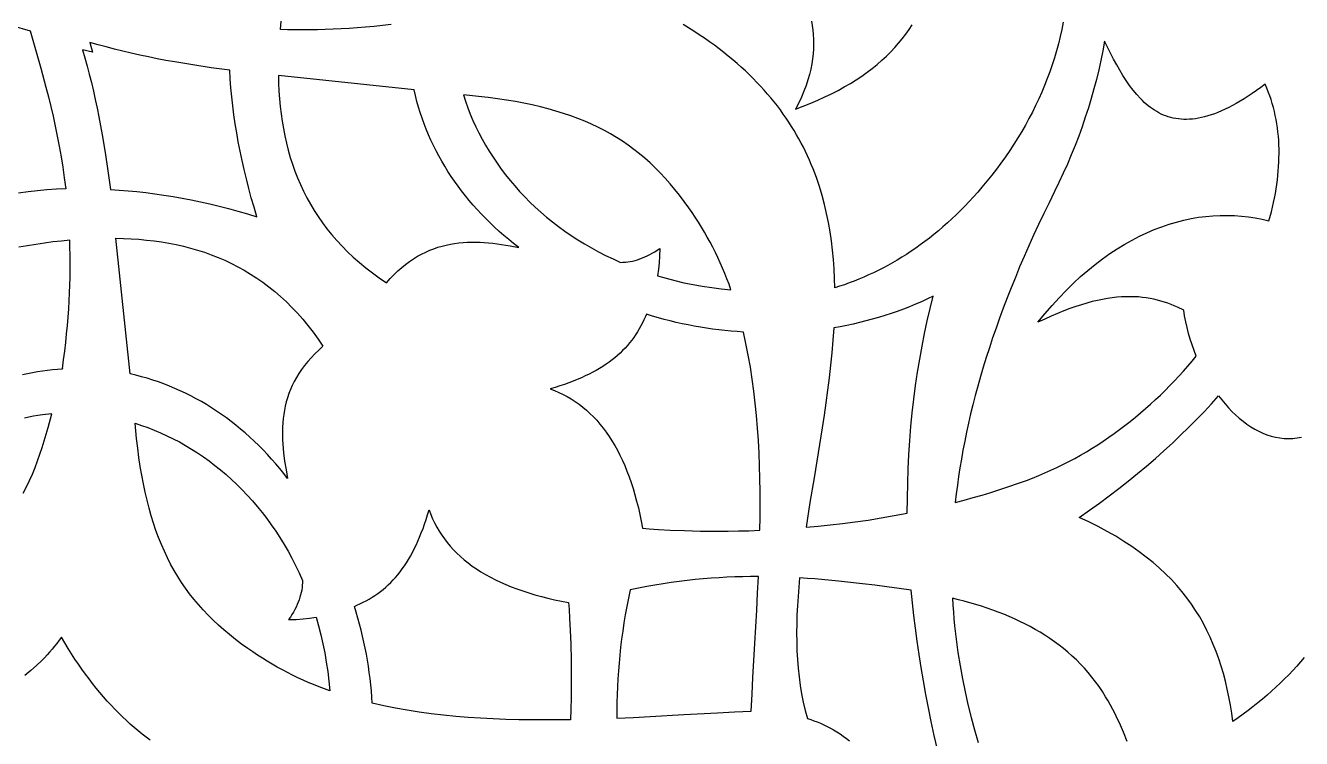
# Model space of a CAD drawing. Extents: x -61 to 56, y 12 to 129.
# Drawn here: x -3.18 to 28.88, y 52.13 to 70.04 of the extents above; entities that cross this region are included whole.
import ezdxf

# ---------------------------------------------------------------- set-up
doc = ezdxf.new("R2010")
doc.units = 0
doc.header["$MEASUREMENT"] = 0
doc.layers.add('LAYER_1', color=18, linetype='CONTINUOUS')

msp = doc.modelspace()

# ---------------------------------------------------------------- linework, layer by layer
at = {"layer": 'LAYER_1'}
for points in [[(-3.526, 70.043), (-3.059, 69.909), (-3.059, 69.909), (-3.059, 69.909), (-2.925, 69.442), (-2.793, 68.972), (-2.665, 68.496), (-2.604, 68.255), (-2.544, 68.012), (-2.487, 67.766), (-2.432, 67.517), (-2.38, 67.264), (-2.331, 67.008), (-2.285, 66.748), (-2.242, 66.484), (-2.204, 66.216), (-2.169, 65.942), (-2.403, 65.931), (-2.639, 65.914), (-2.876, 65.892), (-3.115, 65.865), (-3.354, 65.832)], [(-3.526, 70.043), (-3.059, 69.909), (-3.059, 69.909), (-3.059, 69.909), (-2.925, 69.442), (-2.793, 68.972), (-2.665, 68.496), (-2.604, 68.255), (-2.544, 68.012), (-2.487, 67.766), (-2.432, 67.517), (-2.38, 67.264), (-2.331, 67.008), (-2.285, 66.748), (-2.242, 66.484), (-2.204, 66.216), (-2.169, 65.942), (-2.403, 65.931), (-2.639, 65.914), (-2.876, 65.892), (-3.115, 65.865), (-3.354, 65.832)], [(6.012, 70.069), (5.795, 70.044), (5.58, 70.021), (5.368, 70.001), (5.159, 69.984), (4.954, 69.97), (4.751, 69.957), (4.551, 69.948), (4.354, 69.94), (4.159, 69.935), (3.967, 69.932), (3.778, 69.932), (3.591, 69.933), (3.407, 69.937), (3.225, 69.942), (3.246, 70.152)], [(6.012, 70.069), (5.795, 70.044), (5.58, 70.021), (5.368, 70.001), (5.159, 69.984), (4.954, 69.97), (4.751, 69.957), (4.551, 69.948), (4.354, 69.94), (4.159, 69.935), (3.967, 69.932), (3.778, 69.932), (3.591, 69.933), (3.407, 69.937), (3.225, 69.942), (3.246, 70.152)], [(22.899, 70.127), (22.862, 69.945), (22.821, 69.764), (22.776, 69.585), (22.728, 69.407), (22.676, 69.231), (22.62, 69.056), (22.56, 68.882), (22.496, 68.71), (22.429, 68.539), (22.358, 68.369), (22.283, 68.201), (22.205, 68.034), (22.123, 67.868), (22.037, 67.704), (21.948, 67.541), (21.854, 67.379), (21.758, 67.218), (21.657, 67.059), (21.553, 66.901), (21.446, 66.744), (21.334, 66.589), (21.22, 66.434), (21.101, 66.281), (20.979, 66.129), (20.854, 65.979), (20.748, 65.856), (20.642, 65.736), (20.535, 65.62), (20.427, 65.506), (20.318, 65.396), (20.209, 65.288), (20.098, 65.183), (19.987, 65.082), (19.876, 64.983), (19.763, 64.887), (19.65, 64.794), (19.536, 64.704), (19.422, 64.616), (19.307, 64.531), (19.192, 64.45), (19.075, 64.37), (18.959, 64.294), (18.842, 64.22), (18.724, 64.149), (18.606, 64.08), (18.487, 64.014), (18.368, 63.95), (18.248, 63.89), (18.128, 63.831), (18.008, 63.775), (17.887, 63.722), (17.766, 63.67), (17.645, 63.622), (17.523, 63.575), (17.401, 63.531), (17.279, 63.49), (17.156, 63.45), (17.15, 63.689), (17.139, 63.926), (17.122, 64.162), (17.1, 64.397), (17.073, 64.631), (17.039, 64.863), (16.999, 65.093), (16.952, 65.322), (16.899, 65.55), (16.839, 65.776), (16.771, 66), (16.696, 66.222), (16.655, 66.332), (16.613, 66.442), (16.568, 66.551), (16.522, 66.66), (16.473, 66.768), (16.422, 66.876), (16.369, 66.983), (16.314, 67.09), (16.257, 67.196), (16.197, 67.301), (16.135, 67.406), (16.071, 67.51), (16.004, 67.614), (15.935, 67.717), (15.864, 67.82), (15.79, 67.922), (15.714, 68.023), (15.635, 68.123), (15.554, 68.223), (15.47, 68.322), (15.383, 68.421), (15.294, 68.519), (15.202, 68.616), (15.108, 68.713), (15.011, 68.808), (14.911, 68.903), (14.808, 68.998), (14.702, 69.091), (14.594, 69.184), (14.482, 69.276), (14.368, 69.367), (14.251, 69.458), (14.131, 69.548), (14.007, 69.636), (13.881, 69.725), (13.751, 69.812), (13.619, 69.898), (13.483, 69.984), (13.344, 70.069)], [(22.899, 70.127), (22.862, 69.945), (22.821, 69.764), (22.776, 69.585), (22.728, 69.407), (22.676, 69.231), (22.62, 69.056), (22.56, 68.882), (22.496, 68.71), (22.429, 68.539), (22.358, 68.369), (22.283, 68.201), (22.205, 68.034), (22.123, 67.868), (22.037, 67.704), (21.948, 67.541), (21.854, 67.379), (21.758, 67.218), (21.657, 67.059), (21.553, 66.901), (21.446, 66.744), (21.334, 66.589), (21.22, 66.434), (21.101, 66.281), (20.979, 66.129), (20.854, 65.979), (20.748, 65.856), (20.642, 65.736), (20.535, 65.62), (20.427, 65.506), (20.318, 65.396), (20.209, 65.288), (20.098, 65.183), (19.987, 65.082), (19.876, 64.983), (19.763, 64.887), (19.65, 64.794), (19.536, 64.704), (19.422, 64.616), (19.307, 64.531), (19.192, 64.45), (19.075, 64.37), (18.959, 64.294), (18.842, 64.22), (18.724, 64.149), (18.606, 64.08), (18.487, 64.014), (18.368, 63.95), (18.248, 63.89), (18.128, 63.831), (18.008, 63.775), (17.887, 63.722), (17.766, 63.67), (17.645, 63.622), (17.523, 63.575), (17.401, 63.531), (17.279, 63.49), (17.156, 63.45), (17.15, 63.689), (17.139, 63.926), (17.122, 64.162), (17.1, 64.397), (17.073, 64.631), (17.039, 64.863), (16.999, 65.093), (16.952, 65.322), (16.899, 65.55), (16.839, 65.776), (16.771, 66), (16.696, 66.222), (16.655, 66.332), (16.613, 66.442), (16.568, 66.551), (16.522, 66.66), (16.473, 66.768), (16.422, 66.876), (16.369, 66.983), (16.314, 67.09), (16.257, 67.196), (16.197, 67.301), (16.135, 67.406), (16.071, 67.51), (16.004, 67.614), (15.935, 67.717), (15.864, 67.82), (15.79, 67.922), (15.714, 68.023), (15.635, 68.123), (15.554, 68.223), (15.47, 68.322), (15.383, 68.421), (15.294, 68.519), (15.202, 68.616), (15.108, 68.713), (15.011, 68.808), (14.911, 68.903), (14.808, 68.998), (14.702, 69.091), (14.594, 69.184), (14.482, 69.276), (14.368, 69.367), (14.251, 69.458), (14.131, 69.548), (14.007, 69.636), (13.881, 69.725), (13.751, 69.812), (13.619, 69.898), (13.483, 69.984), (13.344, 70.069)], [(16.569, 70.154), (16.588, 70.043), (16.603, 69.93), (16.614, 69.815), (16.621, 69.698), (16.623, 69.579), (16.62, 69.457), (16.612, 69.334), (16.598, 69.208), (16.579, 69.079), (16.553, 68.947), (16.521, 68.813), (16.482, 68.676), (16.436, 68.536), (16.382, 68.393), (16.321, 68.247), (16.252, 68.097), (16.174, 67.944), (16.366, 68.017), (16.553, 68.092), (16.734, 68.169), (16.908, 68.249), (17.077, 68.331), (17.24, 68.415), (17.397, 68.502), (17.549, 68.59), (17.695, 68.681), (17.835, 68.774), (17.97, 68.87), (18.099, 68.967), (18.223, 69.067), (18.341, 69.169), (18.454, 69.273), (18.562, 69.379), (18.664, 69.488), (18.762, 69.598), (18.854, 69.711), (18.942, 69.826), (19.024, 69.942), (19.101, 70.061)], [(16.569, 70.154), (16.588, 70.043), (16.603, 69.93), (16.614, 69.815), (16.621, 69.698), (16.623, 69.579), (16.62, 69.457), (16.612, 69.334), (16.598, 69.208), (16.579, 69.079), (16.553, 68.947), (16.521, 68.813), (16.482, 68.676), (16.436, 68.536), (16.382, 68.393), (16.321, 68.247), (16.252, 68.097), (16.174, 67.944), (16.366, 68.017), (16.553, 68.092), (16.734, 68.169), (16.908, 68.249), (17.077, 68.331), (17.24, 68.415), (17.397, 68.502), (17.549, 68.59), (17.695, 68.681), (17.835, 68.774), (17.97, 68.87), (18.099, 68.967), (18.223, 69.067), (18.341, 69.169), (18.454, 69.273), (18.562, 69.379), (18.664, 69.488), (18.762, 69.598), (18.854, 69.711), (18.942, 69.826), (19.024, 69.942), (19.101, 70.061)], [(-3.255, 61.273), (-3.128, 61.3), (-3.001, 61.324), (-2.875, 61.346), (-2.749, 61.365), (-2.624, 61.381), (-2.499, 61.396), (-2.375, 61.408), (-2.252, 61.417), (-2.251, 61.427), (-2.252, 61.417), (-2.222, 61.642), (-2.194, 61.863), (-2.168, 62.081), (-2.146, 62.295), (-2.126, 62.507), (-2.109, 62.716), (-2.094, 62.922), (-2.082, 63.124), (-2.073, 63.324), (-2.065, 63.522), (-2.06, 63.716), (-2.057, 63.908), (-2.057, 64.097), (-2.058, 64.284), (-2.062, 64.469), (-2.067, 64.651), (-2.277, 64.629), (-2.488, 64.604), (-2.701, 64.575), (-2.916, 64.544), (-3.131, 64.51), (-3.348, 64.472)], [(-3.255, 61.273), (-3.128, 61.3), (-3.001, 61.324), (-2.875, 61.346), (-2.749, 61.365), (-2.624, 61.381), (-2.499, 61.396), (-2.375, 61.408), (-2.252, 61.417), (-2.251, 61.427), (-2.252, 61.417), (-2.222, 61.642), (-2.194, 61.863), (-2.168, 62.081), (-2.146, 62.295), (-2.126, 62.507), (-2.109, 62.716), (-2.094, 62.922), (-2.082, 63.124), (-2.073, 63.324), (-2.065, 63.522), (-2.06, 63.716), (-2.057, 63.908), (-2.057, 64.097), (-2.058, 64.284), (-2.062, 64.469), (-2.067, 64.651), (-2.277, 64.629), (-2.488, 64.604), (-2.701, 64.575), (-2.916, 64.544), (-3.131, 64.51), (-3.348, 64.472)], [(28.956, 54.167), (28.862, 54.056), (28.765, 53.947), (28.666, 53.838), (28.564, 53.731), (28.46, 53.626), (28.353, 53.521), (28.244, 53.418), (28.133, 53.316), (28.019, 53.216), (27.903, 53.117), (27.785, 53.02), (27.665, 52.924), (27.542, 52.829), (27.417, 52.736), (27.29, 52.645), (27.161, 52.554), (27.131, 52.763), (27.098, 52.969), (27.06, 53.171), (27.018, 53.369), (26.972, 53.565), (26.922, 53.757), (26.866, 53.946), (26.806, 54.132), (26.74, 54.315), (26.669, 54.494), (26.593, 54.671), (26.51, 54.844), (26.422, 55.014), (26.327, 55.181), (26.226, 55.345), (26.118, 55.506), (26.003, 55.664), (25.881, 55.819), (25.752, 55.971), (25.615, 56.12), (25.47, 56.266), (25.317, 56.409), (25.156, 56.549), (24.986, 56.686), (24.808, 56.821), (24.621, 56.953), (24.424, 57.082), (24.219, 57.208), (24.003, 57.331), (23.778, 57.452), (23.543, 57.569), (23.298, 57.684), (23.555, 57.864), (23.806, 58.045), (24.053, 58.228), (24.295, 58.412), (24.532, 58.598), (24.764, 58.786), (24.991, 58.975), (25.213, 59.166), (25.43, 59.358), (25.642, 59.552), (25.848, 59.747), (26.049, 59.943), (26.245, 60.14), (26.436, 60.339), (26.622, 60.538), (26.802, 60.739), (26.882, 60.635), (26.966, 60.534), (27.051, 60.438), (27.139, 60.347), (27.229, 60.26), (27.322, 60.178), (27.416, 60.101), (27.512, 60.029), (27.61, 59.963), (27.71, 59.903), (27.811, 59.849), (27.914, 59.802), (28.018, 59.761), (28.124, 59.727), (28.23, 59.7), (28.337, 59.68), (28.446, 59.668), (28.555, 59.663), (28.609, 59.664), (28.664, 59.667), (28.72, 59.672), (28.775, 59.679), (28.83, 59.688), (28.885, 59.699)], [(28.956, 54.167), (28.862, 54.056), (28.765, 53.947), (28.666, 53.838), (28.564, 53.731), (28.46, 53.626), (28.353, 53.521), (28.244, 53.418), (28.133, 53.316), (28.019, 53.216), (27.903, 53.117), (27.785, 53.02), (27.665, 52.924), (27.542, 52.829), (27.417, 52.736), (27.29, 52.645), (27.161, 52.554), (27.131, 52.763), (27.098, 52.969), (27.06, 53.171), (27.018, 53.369), (26.972, 53.565), (26.922, 53.757), (26.866, 53.946), (26.806, 54.132), (26.74, 54.315), (26.669, 54.494), (26.593, 54.671), (26.51, 54.844), (26.422, 55.014), (26.327, 55.181), (26.226, 55.345), (26.118, 55.506), (26.003, 55.664), (25.881, 55.819), (25.752, 55.971), (25.615, 56.12), (25.47, 56.266), (25.317, 56.409), (25.156, 56.549), (24.986, 56.686), (24.808, 56.821), (24.621, 56.953), (24.424, 57.082), (24.219, 57.208), (24.003, 57.331), (23.778, 57.452), (23.543, 57.569), (23.298, 57.684), (23.555, 57.864), (23.806, 58.045), (24.053, 58.228), (24.295, 58.412), (24.532, 58.598), (24.764, 58.786), (24.991, 58.975), (25.213, 59.166), (25.43, 59.358), (25.642, 59.552), (25.848, 59.747), (26.049, 59.943), (26.245, 60.14), (26.436, 60.339), (26.622, 60.538), (26.802, 60.739), (26.882, 60.635), (26.966, 60.534), (27.051, 60.438), (27.139, 60.347), (27.229, 60.26), (27.322, 60.178), (27.416, 60.101), (27.512, 60.029), (27.61, 59.963), (27.71, 59.903), (27.811, 59.849), (27.914, 59.802), (28.018, 59.761), (28.124, 59.727), (28.23, 59.7), (28.337, 59.68), (28.446, 59.668), (28.555, 59.663), (28.609, 59.664), (28.664, 59.667), (28.72, 59.672), (28.775, 59.679), (28.83, 59.688), (28.885, 59.699)], [(-3.234, 58.291), (-3.153, 58.449), (-3.077, 58.609), (-3.007, 58.771), (-2.94, 58.935), (-2.878, 59.101), (-2.819, 59.269), (-2.763, 59.437), (-2.709, 59.606), (-2.609, 59.946), (-2.513, 60.284), (-2.753, 60.259), (-2.867, 60.243), (-2.98, 60.224), (-3.094, 60.203), (-3.208, 60.18)], [(-3.234, 58.291), (-3.153, 58.449), (-3.077, 58.609), (-3.007, 58.771), (-2.94, 58.935), (-2.878, 59.101), (-2.819, 59.269), (-2.763, 59.437), (-2.709, 59.606), (-2.609, 59.946), (-2.513, 60.284), (-2.753, 60.259), (-2.867, 60.243), (-2.98, 60.224), (-3.094, 60.203), (-3.208, 60.18)], [(19.738, 51.854), (19.657, 52.204), (19.582, 52.551), (19.511, 52.895), (19.444, 53.237), (19.383, 53.575), (19.326, 53.91), (19.274, 54.242), (19.226, 54.571), (19.182, 54.897), (19.143, 55.219), (19.108, 55.539), (19.077, 55.856), (18.773, 55.901), (18.468, 55.943), (18.163, 55.981), (17.858, 56.017), (17.253, 56.08), (16.66, 56.136), (16.47, 56.15), (16.274, 56.164), (16.252, 55.929), (16.234, 55.696), (16.219, 55.464), (16.208, 55.234), (16.201, 55.006), (16.198, 54.78), (16.2, 54.555), (16.206, 54.332), (16.218, 54.112), (16.236, 53.893), (16.259, 53.676), (16.288, 53.462), (16.323, 53.25), (16.365, 53.04), (16.414, 52.833), (16.47, 52.628), (16.552, 52.603), (16.634, 52.575), (16.716, 52.543), (16.799, 52.509), (16.881, 52.472), (16.964, 52.431), (17.046, 52.388), (17.128, 52.342), (17.209, 52.293), (17.29, 52.241), (17.37, 52.186), (17.45, 52.128), (17.528, 52.068)], [(19.738, 51.854), (19.657, 52.204), (19.582, 52.551), (19.511, 52.895), (19.444, 53.237), (19.383, 53.575), (19.326, 53.91), (19.274, 54.242), (19.226, 54.571), (19.182, 54.897), (19.143, 55.219), (19.108, 55.539), (19.077, 55.856), (18.773, 55.901), (18.468, 55.943), (18.163, 55.981), (17.858, 56.017), (17.253, 56.08), (16.66, 56.136), (16.47, 56.15), (16.274, 56.164), (16.252, 55.929), (16.234, 55.696), (16.219, 55.464), (16.208, 55.234), (16.201, 55.006), (16.198, 54.78), (16.2, 54.555), (16.206, 54.332), (16.218, 54.112), (16.236, 53.893), (16.259, 53.676), (16.288, 53.462), (16.323, 53.25), (16.365, 53.04), (16.414, 52.833), (16.47, 52.628), (16.552, 52.603), (16.634, 52.575), (16.716, 52.543), (16.799, 52.509), (16.881, 52.472), (16.964, 52.431), (17.046, 52.388), (17.128, 52.342), (17.209, 52.293), (17.29, 52.241), (17.37, 52.186), (17.45, 52.128), (17.528, 52.068)], [(24.507, 52.05), (24.412, 52.286), (24.362, 52.403), (24.31, 52.518), (24.256, 52.632), (24.201, 52.744), (24.144, 52.854), (24.085, 52.964), (24.024, 53.071), (23.961, 53.177), (23.881, 53.306), (23.798, 53.432), (23.711, 53.553), (23.621, 53.67), (23.528, 53.784), (23.431, 53.894), (23.332, 53.999), (23.23, 54.102), (23.125, 54.2), (23.017, 54.296), (22.906, 54.387), (22.793, 54.476), (22.677, 54.561), (22.559, 54.643), (22.439, 54.722), (22.316, 54.797), (22.192, 54.87), (22.065, 54.94), (21.936, 55.007), (21.805, 55.071), (21.672, 55.133), (21.538, 55.192), (21.402, 55.248), (21.264, 55.302), (21.125, 55.353), (20.984, 55.402), (20.842, 55.449), (20.699, 55.494), (20.555, 55.537), (20.409, 55.578), (20.263, 55.616), (20.116, 55.653), (20.126, 55.478), (20.138, 55.305), (20.152, 55.132), (20.169, 54.961), (20.207, 54.621), (20.252, 54.285), (20.305, 53.953), (20.364, 53.624), (20.431, 53.299), (20.504, 52.978), (20.583, 52.659), (20.669, 52.344), (20.761, 52.031)], [(24.507, 52.05), (24.412, 52.286), (24.362, 52.403), (24.31, 52.518), (24.256, 52.632), (24.201, 52.744), (24.144, 52.854), (24.085, 52.964), (24.024, 53.071), (23.961, 53.177), (23.881, 53.306), (23.798, 53.432), (23.711, 53.553), (23.621, 53.67), (23.528, 53.784), (23.431, 53.894), (23.332, 53.999), (23.23, 54.102), (23.125, 54.2), (23.017, 54.296), (22.906, 54.387), (22.793, 54.476), (22.677, 54.561), (22.559, 54.643), (22.439, 54.722), (22.316, 54.797), (22.192, 54.87), (22.065, 54.94), (21.936, 55.007), (21.805, 55.071), (21.672, 55.133), (21.538, 55.192), (21.402, 55.248), (21.264, 55.302), (21.125, 55.353), (20.984, 55.402), (20.842, 55.449), (20.699, 55.494), (20.555, 55.537), (20.409, 55.578), (20.263, 55.616), (20.116, 55.653), (20.126, 55.478), (20.138, 55.305), (20.152, 55.132), (20.169, 54.961), (20.207, 54.621), (20.252, 54.285), (20.305, 53.953), (20.364, 53.624), (20.431, 53.299), (20.504, 52.978), (20.583, 52.659), (20.669, 52.344), (20.761, 52.031)], [(-0.046, 52.085), (-0.148, 52.161), (-0.248, 52.24), (-0.348, 52.321), (-0.447, 52.405), (-0.546, 52.492), (-0.644, 52.581), (-0.741, 52.673), (-0.837, 52.767), (-0.933, 52.865), (-1.028, 52.965), (-1.123, 53.067), (-1.216, 53.173), (-1.309, 53.281), (-1.401, 53.393), (-1.492, 53.507), (-1.583, 53.624), (-1.672, 53.745), (-1.761, 53.868), (-1.849, 53.994), (-1.937, 54.124), (-2.023, 54.256), (-2.109, 54.392), (-2.193, 54.531), (-2.277, 54.673), (-2.333, 54.596), (-2.39, 54.519), (-2.449, 54.444), (-2.51, 54.371), (-2.572, 54.299), (-2.635, 54.228), (-2.7, 54.159), (-2.767, 54.091), (-2.904, 53.959), (-3.047, 53.833), (-3.196, 53.711)], [(-0.046, 52.085), (-0.148, 52.161), (-0.248, 52.24), (-0.348, 52.321), (-0.447, 52.405), (-0.546, 52.492), (-0.644, 52.581), (-0.741, 52.673), (-0.837, 52.767), (-0.933, 52.865), (-1.028, 52.965), (-1.123, 53.067), (-1.216, 53.173), (-1.309, 53.281), (-1.401, 53.393), (-1.492, 53.507), (-1.583, 53.624), (-1.672, 53.745), (-1.761, 53.868), (-1.849, 53.994), (-1.937, 54.124), (-2.023, 54.256), (-2.109, 54.392), (-2.193, 54.531), (-2.277, 54.673), (-2.333, 54.596), (-2.39, 54.519), (-2.449, 54.444), (-2.51, 54.371), (-2.572, 54.299), (-2.635, 54.228), (-2.7, 54.159), (-2.767, 54.091), (-2.904, 53.959), (-3.047, 53.833), (-3.196, 53.711)]]:
    msp.add_lwpolyline(points, dxfattribs=at)
for points in [[(-1.495, 69.37), (-1.745, 69.433), (-1.686, 69.231), (-1.629, 69.026), (-1.575, 68.818), (-1.523, 68.608), (-1.472, 68.396), (-1.425, 68.181), (-1.379, 67.965), (-1.335, 67.745), (-1.293, 67.524), (-1.253, 67.301), (-1.178, 66.849), (-1.109, 66.39), (-1.046, 65.923), (-0.825, 65.91), (-0.602, 65.892), (-0.379, 65.871), (-0.154, 65.846), (0.072, 65.817), (0.299, 65.784), (0.528, 65.748), (0.757, 65.707), (0.988, 65.662), (1.22, 65.614), (1.453, 65.561), (1.688, 65.504), (1.923, 65.444), (2.16, 65.379), (2.399, 65.31), (2.638, 65.237), (2.565, 65.477), (2.496, 65.715), (2.431, 65.952), (2.371, 66.188), (2.314, 66.422), (2.262, 66.655), (2.213, 66.887), (2.168, 67.118), (2.128, 67.347), (2.091, 67.576), (2.058, 67.803), (2.029, 68.029), (2.004, 68.254), (1.983, 68.478), (1.965, 68.7), (1.952, 68.922), (1.486, 68.984), (1.026, 69.053), (0.574, 69.128), (0.351, 69.168), (0.13, 69.21), (-0.089, 69.254), (-0.306, 69.3), (-0.521, 69.348), (-0.733, 69.398), (-0.943, 69.45), (-1.151, 69.504), (-1.356, 69.561), (-1.558, 69.621)], [(-1.495, 69.37), (-1.745, 69.433), (-1.686, 69.231), (-1.629, 69.026), (-1.575, 68.818), (-1.523, 68.608), (-1.472, 68.396), (-1.425, 68.181), (-1.379, 67.965), (-1.335, 67.745), (-1.293, 67.524), (-1.253, 67.301), (-1.178, 66.849), (-1.109, 66.39), (-1.046, 65.923), (-0.825, 65.91), (-0.602, 65.892), (-0.379, 65.871), (-0.154, 65.846), (0.072, 65.817), (0.299, 65.784), (0.528, 65.748), (0.757, 65.707), (0.988, 65.662), (1.22, 65.614), (1.453, 65.561), (1.688, 65.504), (1.923, 65.444), (2.16, 65.379), (2.399, 65.31), (2.638, 65.237), (2.565, 65.477), (2.496, 65.715), (2.431, 65.952), (2.371, 66.188), (2.314, 66.422), (2.262, 66.655), (2.213, 66.887), (2.168, 67.118), (2.128, 67.347), (2.091, 67.576), (2.058, 67.803), (2.029, 68.029), (2.004, 68.254), (1.983, 68.478), (1.965, 68.7), (1.952, 68.922), (1.486, 68.984), (1.026, 69.053), (0.574, 69.128), (0.351, 69.168), (0.13, 69.21), (-0.089, 69.254), (-0.306, 69.3), (-0.521, 69.348), (-0.733, 69.398), (-0.943, 69.45), (-1.151, 69.504), (-1.356, 69.561), (-1.558, 69.621)], [(23.938, 69.648), (23.894, 69.408), (23.844, 69.168), (23.79, 68.929), (23.732, 68.69), (23.669, 68.451), (23.601, 68.213), (23.529, 67.975), (23.453, 67.738), (23.372, 67.501), (23.286, 67.265), (23.196, 67.03), (23.101, 66.796), (23.002, 66.563), (22.899, 66.331), (22.791, 66.1), (22.679, 65.87), (22.541, 65.592), (22.408, 65.317), (22.279, 65.044), (22.154, 64.774), (22.033, 64.506), (21.916, 64.24), (21.803, 63.976), (21.695, 63.715), (21.59, 63.456), (21.489, 63.199), (21.392, 62.945), (21.299, 62.692), (21.21, 62.442), (21.124, 62.194), (21.043, 61.948), (20.965, 61.704), (20.89, 61.462), (20.819, 61.222), (20.752, 60.984), (20.689, 60.749), (20.628, 60.515), (20.572, 60.283), (20.518, 60.052), (20.468, 59.824), (20.422, 59.598), (20.379, 59.373), (20.339, 59.15), (20.302, 58.929), (20.268, 58.71), (20.238, 58.493), (20.21, 58.277), (20.186, 58.062), (20.411, 58.12), (20.635, 58.181), (20.859, 58.245), (21.083, 58.313), (21.306, 58.383), (21.529, 58.457), (21.75, 58.535), (21.971, 58.615), (22.128, 58.673), (22.283, 58.735), (22.437, 58.8), (22.59, 58.867), (22.741, 58.938), (22.891, 59.011), (23.04, 59.088), (23.188, 59.167), (23.334, 59.249), (23.479, 59.333), (23.622, 59.42), (23.764, 59.51), (23.904, 59.602), (24.043, 59.696), (24.18, 59.793), (24.316, 59.892), (24.45, 59.994), (24.582, 60.097), (24.713, 60.203), (24.842, 60.31), (24.969, 60.42), (25.094, 60.531), (25.217, 60.644), (25.339, 60.759), (25.459, 60.876), (25.577, 60.994), (25.693, 61.114), (25.807, 61.235), (25.918, 61.358), (26.028, 61.482), (26.136, 61.608), (26.242, 61.734), (26.185, 61.875), (26.134, 62.018), (26.087, 62.162), (26.046, 62.307), (26.009, 62.453), (25.977, 62.599), (25.949, 62.746), (25.925, 62.893), (25.768, 62.967), (25.688, 63.001), (25.607, 63.034), (25.523, 63.065), (25.439, 63.094), (25.352, 63.12), (25.263, 63.144), (25.173, 63.165), (25.08, 63.184), (24.985, 63.2), (24.888, 63.212), (24.788, 63.222), (24.686, 63.228), (24.581, 63.23), (24.473, 63.229), (24.362, 63.224), (24.248, 63.215), (24.13, 63.202), (24.01, 63.185), (23.886, 63.163), (23.759, 63.137), (23.627, 63.106), (23.493, 63.07), (23.354, 63.029), (23.211, 62.982), (23.064, 62.931), (22.913, 62.874), (22.758, 62.811), (22.598, 62.742), (22.433, 62.668), (22.264, 62.587), (22.439, 62.802), (22.616, 63.007), (22.794, 63.203), (22.974, 63.389), (23.154, 63.566), (23.336, 63.733), (23.518, 63.891), (23.702, 64.041), (23.886, 64.181), (24.071, 64.312), (24.256, 64.434), (24.442, 64.547), (24.628, 64.652), (24.814, 64.749), (25, 64.837), (25.186, 64.916), (25.372, 64.987), (25.558, 65.051), (25.743, 65.106), (25.928, 65.153), (26.112, 65.192), (26.295, 65.224), (26.478, 65.247), (26.66, 65.264), (26.84, 65.273), (27.02, 65.274), (27.198, 65.268), (27.375, 65.255), (27.55, 65.235), (27.724, 65.208), (27.896, 65.174), (28.066, 65.133), (28.129, 65.365), (28.182, 65.595), (28.206, 65.709), (28.228, 65.823), (28.247, 65.937), (28.264, 66.05), (28.279, 66.163), (28.292, 66.276), (28.303, 66.387), (28.311, 66.499), (28.317, 66.609), (28.32, 66.72), (28.322, 66.829), (28.321, 66.938), (28.318, 67.046), (28.312, 67.154), (28.304, 67.26), (28.293, 67.366), (28.28, 67.471), (28.265, 67.576), (28.247, 67.679), (28.227, 67.782), (28.204, 67.883), (28.179, 67.984), (28.151, 68.084), (28.121, 68.182), (28.088, 68.28), (28.052, 68.377), (28.014, 68.472), (27.974, 68.567), (27.863, 68.485), (27.755, 68.407), (27.649, 68.334), (27.546, 68.265), (27.444, 68.201), (27.344, 68.14), (27.246, 68.084), (27.151, 68.031), (27.057, 67.983), (26.965, 67.938), (26.875, 67.897), (26.787, 67.86), (26.7, 67.827), (26.616, 67.798), (26.533, 67.772), (26.452, 67.749), (26.373, 67.73), (26.295, 67.714), (26.219, 67.702), (26.144, 67.693), (26.071, 67.687), (25.999, 67.685), (25.929, 67.685), (25.861, 67.689), (25.794, 67.696), (25.728, 67.705), (25.664, 67.717), (25.601, 67.733), (25.539, 67.751), (25.478, 67.771), (25.419, 67.795), (25.361, 67.82), (25.304, 67.849), (25.248, 67.88), (25.193, 67.913), (25.14, 67.948), (25.087, 67.986), (25.036, 68.026), (24.985, 68.069), (24.935, 68.113), (24.887, 68.159), (24.839, 68.207), (24.745, 68.31), (24.655, 68.419), (24.567, 68.535), (24.483, 68.658), (24.4, 68.786), (24.319, 68.919), (24.241, 69.057), (24.163, 69.2), (24.088, 69.346)], [(23.938, 69.648), (23.894, 69.408), (23.844, 69.168), (23.79, 68.929), (23.732, 68.69), (23.669, 68.451), (23.601, 68.213), (23.529, 67.975), (23.453, 67.738), (23.372, 67.501), (23.286, 67.265), (23.196, 67.03), (23.101, 66.796), (23.002, 66.563), (22.899, 66.331), (22.791, 66.1), (22.679, 65.87), (22.541, 65.592), (22.408, 65.317), (22.279, 65.044), (22.154, 64.774), (22.033, 64.506), (21.916, 64.24), (21.803, 63.976), (21.695, 63.715), (21.59, 63.456), (21.489, 63.199), (21.392, 62.945), (21.299, 62.692), (21.21, 62.442), (21.124, 62.194), (21.043, 61.948), (20.965, 61.704), (20.89, 61.462), (20.819, 61.222), (20.752, 60.984), (20.689, 60.749), (20.628, 60.515), (20.572, 60.283), (20.518, 60.052), (20.468, 59.824), (20.422, 59.598), (20.379, 59.373), (20.339, 59.15), (20.302, 58.929), (20.268, 58.71), (20.238, 58.493), (20.21, 58.277), (20.186, 58.062), (20.411, 58.12), (20.635, 58.181), (20.859, 58.245), (21.083, 58.313), (21.306, 58.383), (21.529, 58.457), (21.75, 58.535), (21.971, 58.615), (22.128, 58.673), (22.283, 58.735), (22.437, 58.8), (22.59, 58.867), (22.741, 58.938), (22.891, 59.011), (23.04, 59.088), (23.188, 59.167), (23.334, 59.249), (23.479, 59.333), (23.622, 59.42), (23.764, 59.51), (23.904, 59.602), (24.043, 59.696), (24.18, 59.793), (24.316, 59.892), (24.45, 59.994), (24.582, 60.097), (24.713, 60.203), (24.842, 60.31), (24.969, 60.42), (25.094, 60.531), (25.217, 60.644), (25.339, 60.759), (25.459, 60.876), (25.577, 60.994), (25.693, 61.114), (25.807, 61.235), (25.918, 61.358), (26.028, 61.482), (26.136, 61.608), (26.242, 61.734), (26.185, 61.875), (26.134, 62.018), (26.087, 62.162), (26.046, 62.307), (26.009, 62.453), (25.977, 62.599), (25.949, 62.746), (25.925, 62.893), (25.768, 62.967), (25.688, 63.001), (25.607, 63.034), (25.523, 63.065), (25.439, 63.094), (25.352, 63.12), (25.263, 63.144), (25.173, 63.165), (25.08, 63.184), (24.985, 63.2), (24.888, 63.212), (24.788, 63.222), (24.686, 63.228), (24.581, 63.23), (24.473, 63.229), (24.362, 63.224), (24.248, 63.215), (24.13, 63.202), (24.01, 63.185), (23.886, 63.163), (23.759, 63.137), (23.627, 63.106), (23.493, 63.07), (23.354, 63.029), (23.211, 62.982), (23.064, 62.931), (22.913, 62.874), (22.758, 62.811), (22.598, 62.742), (22.433, 62.668), (22.264, 62.587), (22.439, 62.802), (22.616, 63.007), (22.794, 63.203), (22.974, 63.389), (23.154, 63.566), (23.336, 63.733), (23.518, 63.891), (23.702, 64.041), (23.886, 64.181), (24.071, 64.312), (24.256, 64.434), (24.442, 64.547), (24.628, 64.652), (24.814, 64.749), (25, 64.837), (25.186, 64.916), (25.372, 64.987), (25.558, 65.051), (25.743, 65.106), (25.928, 65.153), (26.112, 65.192), (26.295, 65.224), (26.478, 65.247), (26.66, 65.264), (26.84, 65.273), (27.02, 65.274), (27.198, 65.268), (27.375, 65.255), (27.55, 65.235), (27.724, 65.208), (27.896, 65.174), (28.066, 65.133), (28.129, 65.365), (28.182, 65.595), (28.206, 65.709), (28.228, 65.823), (28.247, 65.937), (28.264, 66.05), (28.279, 66.163), (28.292, 66.276), (28.303, 66.387), (28.311, 66.499), (28.317, 66.609), (28.32, 66.72), (28.322, 66.829), (28.321, 66.938), (28.318, 67.046), (28.312, 67.154), (28.304, 67.26), (28.293, 67.366), (28.28, 67.471), (28.265, 67.576), (28.247, 67.679), (28.227, 67.782), (28.204, 67.883), (28.179, 67.984), (28.151, 68.084), (28.121, 68.182), (28.088, 68.28), (28.052, 68.377), (28.014, 68.472), (27.974, 68.567), (27.863, 68.485), (27.755, 68.407), (27.649, 68.334), (27.546, 68.265), (27.444, 68.201), (27.344, 68.14), (27.246, 68.084), (27.151, 68.031), (27.057, 67.983), (26.965, 67.938), (26.875, 67.897), (26.787, 67.86), (26.7, 67.827), (26.616, 67.798), (26.533, 67.772), (26.452, 67.749), (26.373, 67.73), (26.295, 67.714), (26.219, 67.702), (26.144, 67.693), (26.071, 67.687), (25.999, 67.685), (25.929, 67.685), (25.861, 67.689), (25.794, 67.696), (25.728, 67.705), (25.664, 67.717), (25.601, 67.733), (25.539, 67.751), (25.478, 67.771), (25.419, 67.795), (25.361, 67.82), (25.304, 67.849), (25.248, 67.88), (25.193, 67.913), (25.14, 67.948), (25.087, 67.986), (25.036, 68.026), (24.985, 68.069), (24.935, 68.113), (24.887, 68.159), (24.839, 68.207), (24.745, 68.31), (24.655, 68.419), (24.567, 68.535), (24.483, 68.658), (24.4, 68.786), (24.319, 68.919), (24.241, 69.057), (24.163, 69.2), (24.088, 69.346)], [(6.584, 68.427), (3.176, 68.787), (3.181, 68.591), (3.19, 68.396), (3.203, 68.204), (3.221, 68.013), (3.243, 67.824), (3.269, 67.637), (3.301, 67.452), (3.337, 67.268), (3.378, 67.087), (3.423, 66.908), (3.474, 66.731), (3.53, 66.556), (3.592, 66.384), (3.658, 66.213), (3.731, 66.045), (3.808, 65.88), (3.892, 65.716), (3.981, 65.555), (4.076, 65.397), (4.177, 65.241), (4.284, 65.087), (4.397, 64.936), (4.517, 64.788), (4.643, 64.643), (4.775, 64.5), (4.914, 64.36), (5.059, 64.222), (5.212, 64.088), (5.371, 63.956), (5.537, 63.827), (5.71, 63.702), (5.891, 63.579), (5.986, 63.685), (6.082, 63.784), (6.178, 63.877), (6.276, 63.963), (6.374, 64.042), (6.474, 64.116), (6.573, 64.183), (6.674, 64.244), (6.775, 64.3), (6.877, 64.35), (6.979, 64.396), (7.082, 64.436), (7.186, 64.471), (7.29, 64.501), (7.394, 64.527), (7.499, 64.549), (7.605, 64.566), (7.711, 64.58), (7.817, 64.59), (7.923, 64.596), (8.03, 64.599), (8.137, 64.599), (8.244, 64.596), (8.351, 64.59), (8.459, 64.581), (8.567, 64.571), (8.783, 64.542), (8.999, 64.507), (9.215, 64.466), (9.088, 64.564), (8.965, 64.664), (8.843, 64.767), (8.725, 64.871), (8.609, 64.977), (8.496, 65.084), (8.385, 65.194), (8.278, 65.305), (8.173, 65.418), (8.071, 65.532), (7.971, 65.648), (7.875, 65.766), (7.781, 65.886), (7.691, 66.007), (7.603, 66.13), (7.518, 66.254), (7.436, 66.379), (7.357, 66.507), (7.281, 66.635), (7.209, 66.765), (7.139, 66.897), (7.073, 67.029), (7.009, 67.164), (6.949, 67.299), (6.892, 67.436), (6.838, 67.574), (6.787, 67.713), (6.74, 67.854), (6.696, 67.995), (6.655, 68.138), (6.618, 68.282)], [(6.584, 68.427), (3.176, 68.787), (3.181, 68.591), (3.19, 68.396), (3.203, 68.204), (3.221, 68.013), (3.243, 67.824), (3.269, 67.637), (3.301, 67.452), (3.337, 67.268), (3.378, 67.087), (3.423, 66.908), (3.474, 66.731), (3.53, 66.556), (3.592, 66.384), (3.658, 66.213), (3.731, 66.045), (3.808, 65.88), (3.892, 65.716), (3.981, 65.555), (4.076, 65.397), (4.177, 65.241), (4.284, 65.087), (4.397, 64.936), (4.517, 64.788), (4.643, 64.643), (4.775, 64.5), (4.914, 64.36), (5.059, 64.222), (5.212, 64.088), (5.371, 63.956), (5.537, 63.827), (5.71, 63.702), (5.891, 63.579), (5.986, 63.685), (6.082, 63.784), (6.178, 63.877), (6.276, 63.963), (6.374, 64.042), (6.474, 64.116), (6.573, 64.183), (6.674, 64.244), (6.775, 64.3), (6.877, 64.35), (6.979, 64.396), (7.082, 64.436), (7.186, 64.471), (7.29, 64.501), (7.394, 64.527), (7.499, 64.549), (7.605, 64.566), (7.711, 64.58), (7.817, 64.59), (7.923, 64.596), (8.03, 64.599), (8.137, 64.599), (8.244, 64.596), (8.351, 64.59), (8.459, 64.581), (8.567, 64.571), (8.783, 64.542), (8.999, 64.507), (9.215, 64.466), (9.088, 64.564), (8.965, 64.664), (8.843, 64.767), (8.725, 64.871), (8.609, 64.977), (8.496, 65.084), (8.385, 65.194), (8.278, 65.305), (8.173, 65.418), (8.071, 65.532), (7.971, 65.648), (7.875, 65.766), (7.781, 65.886), (7.691, 66.007), (7.603, 66.13), (7.518, 66.254), (7.436, 66.379), (7.357, 66.507), (7.281, 66.635), (7.209, 66.765), (7.139, 66.897), (7.073, 67.029), (7.009, 67.164), (6.949, 67.299), (6.892, 67.436), (6.838, 67.574), (6.787, 67.713), (6.74, 67.854), (6.696, 67.995), (6.655, 68.138), (6.618, 68.282)], [(7.825, 68.301), (7.878, 68.139), (7.936, 67.977), (7.998, 67.817), (8.066, 67.658), (8.138, 67.5), (8.215, 67.343), (8.297, 67.188), (8.383, 67.035), (8.474, 66.883), (8.57, 66.733), (8.67, 66.585), (8.775, 66.438), (8.884, 66.294), (8.998, 66.153), (9.116, 66.013), (9.238, 65.876), (9.365, 65.741), (9.497, 65.609), (9.632, 65.48), (9.772, 65.353), (9.917, 65.23), (10.065, 65.109), (10.218, 64.992), (10.374, 64.878), (10.535, 64.767), (10.7, 64.659), (10.869, 64.555), (11.042, 64.455), (11.219, 64.359), (11.4, 64.266), (11.585, 64.177), (11.774, 64.093), (11.834, 64.094), (11.895, 64.098), (11.956, 64.105), (12.016, 64.114), (12.077, 64.126), (12.138, 64.141), (12.199, 64.159), (12.26, 64.179), (12.322, 64.202), (12.383, 64.228), (12.445, 64.257), (12.508, 64.288), (12.57, 64.322), (12.633, 64.359), (12.697, 64.399), (12.761, 64.441), (12.754, 64.249), (12.743, 64.079), (12.726, 63.918), (12.701, 63.753), (12.919, 63.691), (13.141, 63.634), (13.366, 63.582), (13.595, 63.536), (13.828, 63.495), (14.065, 63.459), (14.305, 63.43), (14.549, 63.406), (14.5, 63.543), (14.448, 63.679), (14.394, 63.813), (14.338, 63.947), (14.28, 64.08), (14.219, 64.211), (14.156, 64.342), (14.091, 64.471), (14.024, 64.599), (13.954, 64.727), (13.882, 64.853), (13.808, 64.978), (13.731, 65.101), (13.653, 65.224), (13.571, 65.345), (13.488, 65.465), (13.373, 65.624), (13.257, 65.778), (13.139, 65.926), (13.019, 66.069), (12.896, 66.207), (12.772, 66.34), (12.645, 66.468), (12.515, 66.591), (12.383, 66.709), (12.248, 66.822), (12.11, 66.931), (11.968, 67.035), (11.823, 67.134), (11.675, 67.229), (11.523, 67.32), (11.367, 67.406), (11.207, 67.488), (11.042, 67.566), (10.874, 67.64), (10.7, 67.709), (10.522, 67.775), (10.339, 67.837), (10.152, 67.895), (9.959, 67.95), (9.76, 68.001), (9.556, 68.048), (9.347, 68.092), (9.131, 68.132), (8.91, 68.169), (8.682, 68.203), (8.448, 68.233), (8.207, 68.261)], [(7.825, 68.301), (7.878, 68.139), (7.936, 67.977), (7.998, 67.817), (8.066, 67.658), (8.138, 67.5), (8.215, 67.343), (8.297, 67.188), (8.383, 67.035), (8.474, 66.883), (8.57, 66.733), (8.67, 66.585), (8.775, 66.438), (8.884, 66.294), (8.998, 66.153), (9.116, 66.013), (9.238, 65.876), (9.365, 65.741), (9.497, 65.609), (9.632, 65.48), (9.772, 65.353), (9.917, 65.23), (10.065, 65.109), (10.218, 64.992), (10.374, 64.878), (10.535, 64.767), (10.7, 64.659), (10.869, 64.555), (11.042, 64.455), (11.219, 64.359), (11.4, 64.266), (11.585, 64.177), (11.774, 64.093), (11.834, 64.094), (11.895, 64.098), (11.956, 64.105), (12.016, 64.114), (12.077, 64.126), (12.138, 64.141), (12.199, 64.159), (12.26, 64.179), (12.322, 64.202), (12.383, 64.228), (12.445, 64.257), (12.508, 64.288), (12.57, 64.322), (12.633, 64.359), (12.697, 64.399), (12.761, 64.441), (12.754, 64.249), (12.743, 64.079), (12.726, 63.918), (12.701, 63.753), (12.919, 63.691), (13.141, 63.634), (13.366, 63.582), (13.595, 63.536), (13.828, 63.495), (14.065, 63.459), (14.305, 63.43), (14.549, 63.406), (14.5, 63.543), (14.448, 63.679), (14.394, 63.813), (14.338, 63.947), (14.28, 64.08), (14.219, 64.211), (14.156, 64.342), (14.091, 64.471), (14.024, 64.599), (13.954, 64.727), (13.882, 64.853), (13.808, 64.978), (13.731, 65.101), (13.653, 65.224), (13.571, 65.345), (13.488, 65.465), (13.373, 65.624), (13.257, 65.778), (13.139, 65.926), (13.019, 66.069), (12.896, 66.207), (12.772, 66.34), (12.645, 66.468), (12.515, 66.591), (12.383, 66.709), (12.248, 66.822), (12.11, 66.931), (11.968, 67.035), (11.823, 67.134), (11.675, 67.229), (11.523, 67.32), (11.367, 67.406), (11.207, 67.488), (11.042, 67.566), (10.874, 67.64), (10.7, 67.709), (10.522, 67.775), (10.339, 67.837), (10.152, 67.895), (9.959, 67.95), (9.76, 68.001), (9.556, 68.048), (9.347, 68.092), (9.131, 68.132), (8.91, 68.169), (8.682, 68.203), (8.448, 68.233), (8.207, 68.261)], [(-0.552, 61.291), (-0.912, 64.699), (-0.716, 64.694), (-0.521, 64.685), (-0.329, 64.672), (-0.138, 64.654), (0.051, 64.632), (0.238, 64.606), (0.424, 64.574), (0.607, 64.538), (0.788, 64.498), (0.967, 64.452), (1.144, 64.401), (1.319, 64.345), (1.491, 64.284), (1.662, 64.217), (1.83, 64.145), (1.996, 64.067), (2.159, 63.984), (2.32, 63.894), (2.478, 63.799), (2.634, 63.698), (2.788, 63.591), (2.939, 63.478), (3.087, 63.359), (3.233, 63.233), (3.376, 63.1), (3.516, 62.961), (3.653, 62.816), (3.788, 62.664), (3.919, 62.504), (4.048, 62.338), (4.174, 62.165), (4.296, 61.984), (4.19, 61.889), (4.091, 61.793), (3.998, 61.697), (3.912, 61.599), (3.833, 61.501), (3.76, 61.402), (3.692, 61.302), (3.631, 61.201), (3.575, 61.1), (3.525, 60.998), (3.48, 60.896), (3.44, 60.793), (3.404, 60.689), (3.374, 60.585), (3.348, 60.481), (3.326, 60.376), (3.309, 60.27), (3.295, 60.165), (3.285, 60.059), (3.279, 59.952), (3.276, 59.845), (3.276, 59.738), (3.279, 59.631), (3.285, 59.524), (3.294, 59.416), (3.305, 59.308), (3.333, 59.093), (3.368, 58.877), (3.409, 58.66), (3.311, 58.787), (3.211, 58.911), (3.109, 59.032), (3.005, 59.15), (2.899, 59.266), (2.791, 59.379), (2.682, 59.49), (2.57, 59.598), (2.458, 59.703), (2.343, 59.805), (2.227, 59.904), (2.109, 60), (1.989, 60.094), (1.868, 60.185), (1.746, 60.273), (1.621, 60.357), (1.496, 60.439), (1.369, 60.518), (1.24, 60.594), (1.11, 60.667), (0.979, 60.736), (0.846, 60.803), (0.712, 60.866), (0.576, 60.926), (0.439, 60.983), (0.301, 61.037), (0.162, 61.088), (0.022, 61.135), (-0.12, 61.179), (-0.263, 61.22), (-0.407, 61.257)], [(-0.552, 61.291), (-0.912, 64.699), (-0.716, 64.694), (-0.521, 64.685), (-0.329, 64.672), (-0.138, 64.654), (0.051, 64.632), (0.238, 64.606), (0.424, 64.574), (0.607, 64.538), (0.788, 64.498), (0.967, 64.452), (1.144, 64.401), (1.319, 64.345), (1.491, 64.284), (1.662, 64.217), (1.83, 64.145), (1.996, 64.067), (2.159, 63.984), (2.32, 63.894), (2.478, 63.799), (2.634, 63.698), (2.788, 63.591), (2.939, 63.478), (3.087, 63.359), (3.233, 63.233), (3.376, 63.1), (3.516, 62.961), (3.653, 62.816), (3.788, 62.664), (3.919, 62.504), (4.048, 62.338), (4.174, 62.165), (4.296, 61.984), (4.19, 61.889), (4.091, 61.793), (3.998, 61.697), (3.912, 61.599), (3.833, 61.501), (3.76, 61.402), (3.692, 61.302), (3.631, 61.201), (3.575, 61.1), (3.525, 60.998), (3.48, 60.896), (3.44, 60.793), (3.404, 60.689), (3.374, 60.585), (3.348, 60.481), (3.326, 60.376), (3.309, 60.27), (3.295, 60.165), (3.285, 60.059), (3.279, 59.952), (3.276, 59.845), (3.276, 59.738), (3.279, 59.631), (3.285, 59.524), (3.294, 59.416), (3.305, 59.308), (3.333, 59.093), (3.368, 58.877), (3.409, 58.66), (3.311, 58.787), (3.211, 58.911), (3.109, 59.032), (3.005, 59.15), (2.899, 59.266), (2.791, 59.379), (2.682, 59.49), (2.57, 59.598), (2.458, 59.703), (2.343, 59.805), (2.227, 59.904), (2.109, 60), (1.989, 60.094), (1.868, 60.185), (1.746, 60.273), (1.621, 60.357), (1.496, 60.439), (1.369, 60.518), (1.24, 60.594), (1.11, 60.667), (0.979, 60.736), (0.846, 60.803), (0.712, 60.866), (0.576, 60.926), (0.439, 60.983), (0.301, 61.037), (0.162, 61.088), (0.022, 61.135), (-0.12, 61.179), (-0.263, 61.22), (-0.407, 61.257)], [(17.133, 62.446), (17.112, 62.134), (17.086, 61.821), (17.054, 61.508), (17.018, 61.194), (16.978, 60.879), (16.935, 60.565), (16.889, 60.25), (16.841, 59.935), (16.739, 59.306), (16.636, 58.679), (16.534, 58.056), (16.439, 57.437), (16.738, 57.464), (17.043, 57.495), (17.354, 57.531), (17.671, 57.572), (17.993, 57.618), (18.319, 57.67), (18.648, 57.728), (18.98, 57.791), (18.982, 58.165), (18.989, 58.535), (19.002, 58.9), (19.02, 59.26), (19.043, 59.617), (19.072, 59.968), (19.106, 60.315), (19.145, 60.658), (19.189, 60.996), (19.239, 61.33), (19.292, 61.66), (19.351, 61.985), (19.414, 62.306), (19.482, 62.623), (19.554, 62.936), (19.631, 63.244), (19.484, 63.172), (19.336, 63.104), (19.186, 63.038), (19.035, 62.976), (18.882, 62.916), (18.728, 62.86), (18.573, 62.806), (18.417, 62.755), (18.259, 62.707), (18.101, 62.662), (17.941, 62.619), (17.781, 62.58), (17.62, 62.542), (17.458, 62.508), (17.296, 62.475)], [(17.133, 62.446), (17.112, 62.134), (17.086, 61.821), (17.054, 61.508), (17.018, 61.194), (16.978, 60.879), (16.935, 60.565), (16.889, 60.25), (16.841, 59.935), (16.739, 59.306), (16.636, 58.679), (16.534, 58.056), (16.439, 57.437), (16.738, 57.464), (17.043, 57.495), (17.354, 57.531), (17.671, 57.572), (17.993, 57.618), (18.319, 57.67), (18.648, 57.728), (18.98, 57.791), (18.982, 58.165), (18.989, 58.535), (19.002, 58.9), (19.02, 59.26), (19.043, 59.617), (19.072, 59.968), (19.106, 60.315), (19.145, 60.658), (19.189, 60.996), (19.239, 61.33), (19.292, 61.66), (19.351, 61.985), (19.414, 62.306), (19.482, 62.623), (19.554, 62.936), (19.631, 63.244), (19.484, 63.172), (19.336, 63.104), (19.186, 63.038), (19.035, 62.976), (18.882, 62.916), (18.728, 62.86), (18.573, 62.806), (18.417, 62.755), (18.259, 62.707), (18.101, 62.662), (17.941, 62.619), (17.781, 62.58), (17.62, 62.542), (17.458, 62.508), (17.296, 62.475)], [(15.275, 57.359), (15.28, 57.687), (15.282, 58.013), (15.28, 58.338), (15.276, 58.66), (15.267, 58.981), (15.255, 59.299), (15.238, 59.616), (15.217, 59.93), (15.192, 60.241), (15.161, 60.55), (15.126, 60.856), (15.084, 61.16), (15.038, 61.46), (14.985, 61.757), (14.926, 62.051), (14.861, 62.341), (14.705, 62.351), (14.55, 62.363), (14.395, 62.377), (14.24, 62.395), (14.086, 62.415), (13.933, 62.437), (13.779, 62.462), (13.627, 62.489), (13.474, 62.519), (13.323, 62.55), (13.172, 62.585), (13.022, 62.621), (12.872, 62.659), (12.724, 62.7), (12.576, 62.743), (12.429, 62.787), (12.398, 62.73), (12.362, 62.649), (12.324, 62.571), (12.285, 62.494), (12.243, 62.418), (12.199, 62.345), (12.153, 62.273), (12.104, 62.203), (12.054, 62.134), (12.001, 62.067), (11.945, 62.002), (11.888, 61.938), (11.827, 61.875), (11.765, 61.814), (11.699, 61.755), (11.631, 61.697), (11.56, 61.641), (11.487, 61.585), (11.41, 61.532), (11.331, 61.479), (11.248, 61.428), (11.163, 61.379), (11.074, 61.33), (10.982, 61.283), (10.888, 61.237), (10.789, 61.193), (10.688, 61.149), (10.583, 61.107), (10.474, 61.066), (10.363, 61.026), (10.247, 60.987), (10.128, 60.949), (10.005, 60.912), (10.116, 60.871), (10.225, 60.825), (10.331, 60.774), (10.435, 60.719), (10.536, 60.66), (10.635, 60.596), (10.731, 60.528), (10.825, 60.456), (10.916, 60.379), (11.005, 60.298), (11.092, 60.213), (11.176, 60.123), (11.257, 60.029), (11.336, 59.93), (11.413, 59.827), (11.487, 59.72), (11.558, 59.608), (11.627, 59.492), (11.694, 59.371), (11.758, 59.246), (11.819, 59.117), (11.878, 58.984), (11.935, 58.846), (11.989, 58.704), (12.04, 58.557), (12.089, 58.406), (12.135, 58.251), (12.179, 58.091), (12.221, 57.927), (12.259, 57.759), (12.296, 57.586), (12.329, 57.409), (12.497, 57.395), (12.73, 57.38), (13.025, 57.364), (13.377, 57.351), (13.783, 57.341), (14.237, 57.338), (14.481, 57.34), (14.736, 57.344), (15, 57.35)], [(15.275, 57.359), (15.28, 57.687), (15.282, 58.013), (15.28, 58.338), (15.276, 58.66), (15.267, 58.981), (15.255, 59.299), (15.238, 59.616), (15.217, 59.93), (15.192, 60.241), (15.161, 60.55), (15.126, 60.856), (15.084, 61.16), (15.038, 61.46), (14.985, 61.757), (14.926, 62.051), (14.861, 62.341), (14.705, 62.351), (14.55, 62.363), (14.395, 62.377), (14.24, 62.395), (14.086, 62.415), (13.933, 62.437), (13.779, 62.462), (13.627, 62.489), (13.474, 62.519), (13.323, 62.55), (13.172, 62.585), (13.022, 62.621), (12.872, 62.659), (12.724, 62.7), (12.576, 62.743), (12.429, 62.787), (12.398, 62.73), (12.362, 62.649), (12.324, 62.571), (12.285, 62.494), (12.243, 62.418), (12.199, 62.345), (12.153, 62.273), (12.104, 62.203), (12.054, 62.134), (12.001, 62.067), (11.945, 62.002), (11.888, 61.938), (11.827, 61.875), (11.765, 61.814), (11.699, 61.755), (11.631, 61.697), (11.56, 61.641), (11.487, 61.585), (11.41, 61.532), (11.331, 61.479), (11.248, 61.428), (11.163, 61.379), (11.074, 61.33), (10.982, 61.283), (10.888, 61.237), (10.789, 61.193), (10.688, 61.149), (10.583, 61.107), (10.474, 61.066), (10.363, 61.026), (10.247, 60.987), (10.128, 60.949), (10.005, 60.912), (10.116, 60.871), (10.225, 60.825), (10.331, 60.774), (10.435, 60.719), (10.536, 60.66), (10.635, 60.596), (10.731, 60.528), (10.825, 60.456), (10.916, 60.379), (11.005, 60.298), (11.092, 60.213), (11.176, 60.123), (11.257, 60.029), (11.336, 59.93), (11.413, 59.827), (11.487, 59.72), (11.558, 59.608), (11.627, 59.492), (11.694, 59.371), (11.758, 59.246), (11.819, 59.117), (11.878, 58.984), (11.935, 58.846), (11.989, 58.704), (12.04, 58.557), (12.089, 58.406), (12.135, 58.251), (12.179, 58.091), (12.221, 57.927), (12.259, 57.759), (12.296, 57.586), (12.329, 57.409), (12.497, 57.395), (12.73, 57.38), (13.025, 57.364), (13.377, 57.351), (13.783, 57.341), (14.237, 57.338), (14.481, 57.34), (14.736, 57.344), (15, 57.35)], [(-0.426, 60.05), (-0.264, 59.997), (-0.102, 59.94), (0.058, 59.877), (0.217, 59.809), (0.375, 59.737), (0.532, 59.66), (0.687, 59.579), (0.841, 59.492), (0.992, 59.401), (1.142, 59.306), (1.291, 59.205), (1.437, 59.101), (1.581, 58.991), (1.723, 58.878), (1.862, 58.759), (1.999, 58.637), (2.134, 58.51), (2.266, 58.378), (2.395, 58.243), (2.522, 58.103), (2.645, 57.959), (2.766, 57.81), (2.883, 57.658), (2.998, 57.501), (3.108, 57.34), (3.216, 57.175), (3.32, 57.006), (3.42, 56.833), (3.516, 56.656), (3.609, 56.475), (3.698, 56.29), (3.782, 56.101), (3.781, 56.041), (3.777, 55.98), (3.77, 55.92), (3.761, 55.859), (3.749, 55.798), (3.734, 55.737), (3.716, 55.676), (3.696, 55.615), (3.673, 55.554), (3.647, 55.492), (3.619, 55.43), (3.587, 55.368), (3.553, 55.305), (3.516, 55.242), (3.477, 55.178), (3.434, 55.114), (3.626, 55.121), (3.796, 55.132), (3.957, 55.149), (4.123, 55.174), (4.184, 54.956), (4.241, 54.734), (4.293, 54.509), (4.339, 54.28), (4.38, 54.047), (4.416, 53.811), (4.445, 53.57), (4.469, 53.326), (4.332, 53.376), (4.197, 53.427), (4.062, 53.481), (3.928, 53.537), (3.796, 53.596), (3.664, 53.656), (3.533, 53.719), (3.404, 53.784), (3.276, 53.851), (3.149, 53.921), (3.023, 53.993), (2.898, 54.067), (2.774, 54.144), (2.652, 54.223), (2.53, 54.304), (2.41, 54.387), (2.251, 54.502), (2.098, 54.618), (1.949, 54.737), (1.806, 54.857), (1.668, 54.979), (1.535, 55.103), (1.408, 55.23), (1.285, 55.36), (1.167, 55.492), (1.053, 55.627), (0.945, 55.766), (0.841, 55.907), (0.741, 56.052), (0.646, 56.2), (0.556, 56.352), (0.469, 56.509), (0.387, 56.669), (0.31, 56.833), (0.236, 57.002), (0.166, 57.175), (0.1, 57.353), (0.038, 57.536), (-0.02, 57.724), (-0.074, 57.917), (-0.125, 58.115), (-0.173, 58.319), (-0.216, 58.529), (-0.257, 58.744), (-0.294, 58.966), (-0.328, 59.193), (-0.358, 59.427), (-0.386, 59.668)], [(-0.426, 60.05), (-0.264, 59.997), (-0.102, 59.94), (0.058, 59.877), (0.217, 59.809), (0.375, 59.737), (0.532, 59.66), (0.687, 59.579), (0.841, 59.492), (0.992, 59.401), (1.142, 59.306), (1.291, 59.205), (1.437, 59.101), (1.581, 58.991), (1.723, 58.878), (1.862, 58.759), (1.999, 58.637), (2.134, 58.51), (2.266, 58.378), (2.395, 58.243), (2.522, 58.103), (2.645, 57.959), (2.766, 57.81), (2.883, 57.658), (2.998, 57.501), (3.108, 57.34), (3.216, 57.175), (3.32, 57.006), (3.42, 56.833), (3.516, 56.656), (3.609, 56.475), (3.698, 56.29), (3.782, 56.101), (3.781, 56.041), (3.777, 55.98), (3.77, 55.92), (3.761, 55.859), (3.749, 55.798), (3.734, 55.737), (3.716, 55.676), (3.696, 55.615), (3.673, 55.554), (3.647, 55.492), (3.619, 55.43), (3.587, 55.368), (3.553, 55.305), (3.516, 55.242), (3.477, 55.178), (3.434, 55.114), (3.626, 55.121), (3.796, 55.132), (3.957, 55.149), (4.123, 55.174), (4.184, 54.956), (4.241, 54.734), (4.293, 54.509), (4.339, 54.28), (4.38, 54.047), (4.416, 53.811), (4.445, 53.57), (4.469, 53.326), (4.332, 53.376), (4.197, 53.427), (4.062, 53.481), (3.928, 53.537), (3.796, 53.596), (3.664, 53.656), (3.533, 53.719), (3.404, 53.784), (3.276, 53.851), (3.149, 53.921), (3.023, 53.993), (2.898, 54.067), (2.774, 54.144), (2.652, 54.223), (2.53, 54.304), (2.41, 54.387), (2.251, 54.502), (2.098, 54.618), (1.949, 54.737), (1.806, 54.857), (1.668, 54.979), (1.535, 55.103), (1.408, 55.23), (1.285, 55.36), (1.167, 55.492), (1.053, 55.627), (0.945, 55.766), (0.841, 55.907), (0.741, 56.052), (0.646, 56.2), (0.556, 56.352), (0.469, 56.509), (0.387, 56.669), (0.31, 56.833), (0.236, 57.002), (0.166, 57.175), (0.1, 57.353), (0.038, 57.536), (-0.02, 57.724), (-0.074, 57.917), (-0.125, 58.115), (-0.173, 58.319), (-0.216, 58.529), (-0.257, 58.744), (-0.294, 58.966), (-0.328, 59.193), (-0.358, 59.427), (-0.386, 59.668)], [(10.516, 52.6), (10.188, 52.596), (9.862, 52.594), (9.538, 52.595), (9.215, 52.6), (8.894, 52.608), (8.576, 52.62), (8.259, 52.637), (7.946, 52.658), (7.634, 52.683), (7.325, 52.714), (7.019, 52.75), (6.716, 52.791), (6.415, 52.838), (6.118, 52.89), (5.824, 52.949), (5.534, 53.014), (5.525, 53.17), (5.513, 53.325), (5.498, 53.48), (5.48, 53.635), (5.461, 53.789), (5.438, 53.943), (5.413, 54.096), (5.386, 54.249), (5.357, 54.401), (5.325, 54.552), (5.291, 54.703), (5.254, 54.853), (5.216, 55.003), (5.175, 55.151), (5.133, 55.299), (5.088, 55.446), (5.145, 55.477), (5.226, 55.513), (5.305, 55.551), (5.381, 55.591), (5.457, 55.633), (5.53, 55.677), (5.602, 55.723), (5.672, 55.771), (5.741, 55.822), (5.808, 55.875), (5.874, 55.93), (5.938, 55.988), (6, 56.048), (6.061, 56.111), (6.12, 56.176), (6.178, 56.244), (6.235, 56.315), (6.29, 56.389), (6.343, 56.465), (6.396, 56.545), (6.447, 56.627), (6.497, 56.712), (6.545, 56.801), (6.592, 56.893), (6.638, 56.988), (6.683, 57.086), (6.726, 57.187), (6.768, 57.292), (6.81, 57.401), (6.85, 57.513), (6.888, 57.628), (6.926, 57.747), (6.963, 57.87), (7.005, 57.759), (7.051, 57.65), (7.101, 57.544), (7.156, 57.44), (7.215, 57.339), (7.279, 57.24), (7.347, 57.144), (7.419, 57.05), (7.496, 56.959), (7.577, 56.87), (7.662, 56.783), (7.752, 56.699), (7.847, 56.618), (7.945, 56.539), (8.048, 56.462), (8.156, 56.388), (8.267, 56.317), (8.383, 56.248), (8.504, 56.181), (8.629, 56.117), (8.758, 56.056), (8.891, 55.997), (9.029, 55.94), (9.172, 55.886), (9.318, 55.835), (9.469, 55.786), (9.624, 55.74), (9.784, 55.696), (9.948, 55.655), (10.116, 55.616), (10.289, 55.579), (10.466, 55.546), (10.48, 55.378), (10.495, 55.145), (10.511, 54.85), (10.525, 54.498), (10.534, 54.093), (10.537, 53.638), (10.535, 53.394), (10.532, 53.139), (10.525, 52.875)], [(10.516, 52.6), (10.188, 52.596), (9.862, 52.594), (9.538, 52.595), (9.215, 52.6), (8.894, 52.608), (8.576, 52.62), (8.259, 52.637), (7.946, 52.658), (7.634, 52.683), (7.325, 52.714), (7.019, 52.75), (6.716, 52.791), (6.415, 52.838), (6.118, 52.89), (5.824, 52.949), (5.534, 53.014), (5.525, 53.17), (5.513, 53.325), (5.498, 53.48), (5.48, 53.635), (5.461, 53.789), (5.438, 53.943), (5.413, 54.096), (5.386, 54.249), (5.357, 54.401), (5.325, 54.552), (5.291, 54.703), (5.254, 54.853), (5.216, 55.003), (5.175, 55.151), (5.133, 55.299), (5.088, 55.446), (5.145, 55.477), (5.226, 55.513), (5.305, 55.551), (5.381, 55.591), (5.457, 55.633), (5.53, 55.677), (5.602, 55.723), (5.672, 55.771), (5.741, 55.822), (5.808, 55.875), (5.874, 55.93), (5.938, 55.988), (6, 56.048), (6.061, 56.111), (6.12, 56.176), (6.178, 56.244), (6.235, 56.315), (6.29, 56.389), (6.343, 56.465), (6.396, 56.545), (6.447, 56.627), (6.497, 56.712), (6.545, 56.801), (6.592, 56.893), (6.638, 56.988), (6.683, 57.086), (6.726, 57.187), (6.768, 57.292), (6.81, 57.401), (6.85, 57.513), (6.888, 57.628), (6.926, 57.747), (6.963, 57.87), (7.005, 57.759), (7.051, 57.65), (7.101, 57.544), (7.156, 57.44), (7.215, 57.339), (7.279, 57.24), (7.347, 57.144), (7.419, 57.05), (7.496, 56.959), (7.577, 56.87), (7.662, 56.783), (7.752, 56.699), (7.847, 56.618), (7.945, 56.539), (8.048, 56.462), (8.156, 56.388), (8.267, 56.317), (8.383, 56.248), (8.504, 56.181), (8.629, 56.117), (8.758, 56.056), (8.891, 55.997), (9.029, 55.94), (9.172, 55.886), (9.318, 55.835), (9.469, 55.786), (9.624, 55.74), (9.784, 55.696), (9.948, 55.655), (10.116, 55.616), (10.289, 55.579), (10.466, 55.546), (10.48, 55.378), (10.495, 55.145), (10.511, 54.85), (10.525, 54.498), (10.534, 54.093), (10.537, 53.638), (10.535, 53.394), (10.532, 53.139), (10.525, 52.875)], [(12.014, 55.861), (11.971, 55.652), (11.931, 55.444), (11.894, 55.238), (11.86, 55.033), (11.83, 54.829), (11.802, 54.626), (11.777, 54.425), (11.755, 54.224), (11.736, 54.024), (11.72, 53.824), (11.707, 53.626), (11.696, 53.428), (11.687, 53.23), (11.682, 53.032), (11.678, 52.835), (11.677, 52.638), (12.098, 52.657), (12.519, 52.679), (13.364, 52.727), (14.211, 52.775), (14.635, 52.797), (15.058, 52.817), (15.058, 52.817), (15.058, 52.817), (15.078, 53.241), (15.1, 53.664), (15.148, 54.511), (15.196, 55.356), (15.218, 55.778), (15.238, 56.198), (15.04, 56.197), (14.843, 56.194), (14.646, 56.188), (14.448, 56.179), (14.249, 56.168), (14.051, 56.155), (13.851, 56.139), (13.651, 56.12), (13.451, 56.098), (13.249, 56.073), (13.046, 56.046), (12.842, 56.015), (12.637, 55.981), (12.431, 55.945), (12.223, 55.905)], [(12.014, 55.861), (11.971, 55.652), (11.931, 55.444), (11.894, 55.238), (11.86, 55.033), (11.83, 54.829), (11.802, 54.626), (11.777, 54.425), (11.755, 54.224), (11.736, 54.024), (11.72, 53.824), (11.707, 53.626), (11.696, 53.428), (11.687, 53.23), (11.682, 53.032), (11.678, 52.835), (11.677, 52.638), (12.098, 52.657), (12.519, 52.679), (13.364, 52.727), (14.211, 52.775), (14.635, 52.797), (15.058, 52.817), (15.058, 52.817), (15.058, 52.817), (15.078, 53.241), (15.1, 53.664), (15.148, 54.511), (15.196, 55.356), (15.218, 55.778), (15.238, 56.198), (15.04, 56.197), (14.843, 56.194), (14.646, 56.188), (14.448, 56.179), (14.249, 56.168), (14.051, 56.155), (13.851, 56.139), (13.651, 56.12), (13.451, 56.098), (13.249, 56.073), (13.046, 56.046), (12.842, 56.015), (12.637, 55.981), (12.431, 55.945), (12.223, 55.905)]]:
    msp.add_lwpolyline(points, close=True, dxfattribs=at)

doc.saveas('drawing.dxf')
